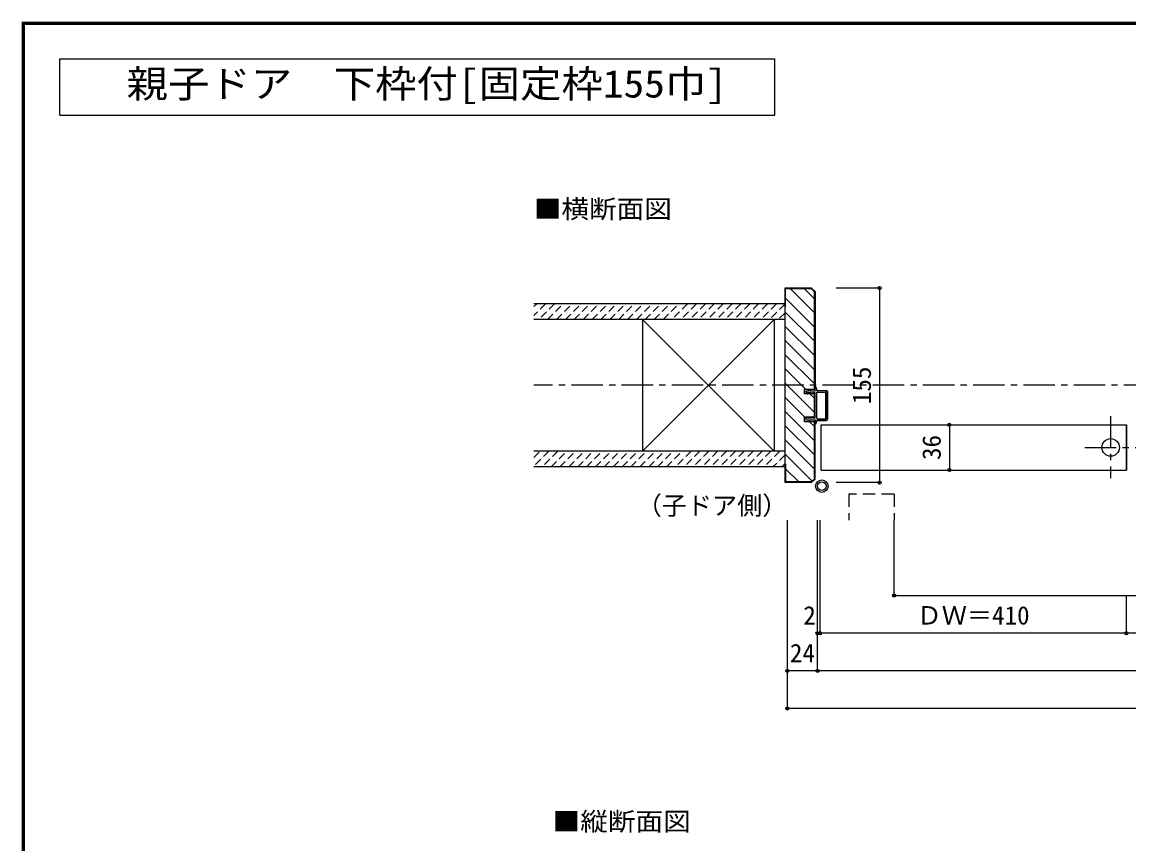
# Model space of a CAD drawing. Units: millimetres at full size, sheet at 1:5; details may follow other scales. Extents: x -973 to 977, y -718 to 696.
# Drawn here: x -973 to -92, y 41 to 696 of the extents above; entities that cross this region are included whole.
import ezdxf
from ezdxf.enums import TextEntityAlignment as Align

# ---------------------------------------------------------------- set-up
doc = ezdxf.new("R2010")
doc.units = ezdxf.units.MM
doc.header["$LTSCALE"] = 5
doc.header["$PDMODE"] = 32
doc.header["$PDSIZE"] = 2.5
for name, pattern in [('CHAIN1', [8, 5, -1, 1, -1]), ('DASHED1', [1.8, 1.2, -0.6]), ('DASHED2', [3, 2, -1])]:
    doc.linetypes.add(name, pattern=pattern)
for name, color, linetype in [('0-0_補助線', 7, 'Continuous'), ('0-1_通り芯', 4, 'CHAIN1'), ('0-3_仕上げ', 7, 'Continuous'), ('0-4_枠', 3, 'Continuous'), ('0-6_扉', 6, 'Continuous'), ('0-A_文字', 7, 'Continuous'), ('0-B_寸法', 7, 'Continuous'), ('0-C_ハッチ', 4, 'DASHED1'), ('F-1_枠', 6, 'Continuous')]:
    doc.layers.add(name, color=color, linetype=linetype)
doc.styles.add('ＭＳ ゴシック', font='')
doc.styles.get('ＭＳ ゴシック').set_extended_font_data('MS Gothic')

# ---------------------------------------------------------------- blocks, each defined once
blk = doc.blocks.new('01')
at = {"layer": '0-0_補助線'}
for p, q in [((-14.5, 0.346), (-14.5, -0.449)), ((-14.3, 0.346), (-14.3, -0.449)), ((-12.045, -0.049), (-14.178, 0.444)), ((-12, 0.146), (-14.133, 0.639)), ((-11.475, 5.146), (-12.298, 4.504)), ((-12.175, 4.146), (-11.475, 4.146)), ((-12.045, -0.049), (-11.993, 0.145)), ((-11.475, 0.146), (-12, 0.146)), ((-11.475, 7.146), (-11.475, 5.146)), ((-11.475, 4.146), (-11.475, 0.146)), ((-10.68, 7.55), (-9.257, 6.508)), ((-9.375, 6.146), (-10.075, 6.146)), ((-10.075, 3.146), (-10.075, 6.146)), ((-10.075, 3.146), (-9.252, 2.504)), ((-9.375, 2.146), (-10.075, 2.146)), ((-10.075, 0.146), (-10.075, 2.146)), ((-10.075, 0.146), (10.075, 0.146)), ((10.075, 3.146), (9.252, 2.504)), ((10.68, 7.55), (9.257, 6.508)), ((9.375, 6.146), (10.075, 6.146)), ((9.375, 2.146), (10.075, 2.146)), ((10.075, 3.146), (10.075, 6.146)), ((10.075, 0.146), (10.075, 2.146)), ((11.475, 7.146), (11.475, 5.146)), ((11.475, 5.146), (12.298, 4.504)), ((12.175, 4.146), (11.475, 4.146)), ((11.475, 4.146), (11.475, 0.146)), ((11.475, 0.146), (12, 0.146)), ((12.045, -0.049), (11.993, 0.145)), ((12, 0.146), (14.133, 0.639)), ((12.045, -0.049), (14.178, 0.444)), ((14.3, 0.346), (14.3, -0.449)), ((14.5, 0.346), (14.5, -0.449)), ((-14.265, -0.741), (-12.235, -1.196)), ((-14.222, -0.546), (-12.191, -1.001)), ((-12, -1.488), (-12, -8.854)), ((-11.8, -1.488), (-11.8, -8.854)), ((-10.6, -1.554), (-10.6, -8.154)), ((-10.3, -1.254), (10.3, -1.254)), ((-10.3, -8.454), (10.3, -8.454)), ((10.6, -1.554), (10.6, -8.154)), ((11.8, -1.488), (11.8, -8.854)), ((12, -1.488), (12, -8.854)), ((14.222, -0.546), (12.191, -1.001)), ((14.265, -0.741), (12.235, -1.196)), ((-11, -9.654), (11, -9.654)), ((11, -9.854), (-11, -9.854))]:
    blk.add_line(p, q, dxfattribs=at)
for centre, radius, start, end in [((-14.2, 0.346), 0.3, 77.00048, 180), ((-14.2, 0.346), 0.1, 77.00048, 180), ((-12.175, 4.346), 0.2, 127.96957, 270), ((-10.975, 7.146), 0.5, 53.78053, 180), ((-9.375, 6.346), 0.2, 270, 53.78053), ((-9.375, 2.346), 0.2, 270, 52.03043), ((9.375, 6.346), 0.2, 126.21947, 270), ((9.375, 2.346), 0.2, 127.96957, 270), ((10.975, 7.146), 0.5, 0, 126.21947), ((12.175, 4.346), 0.2, 270, 52.03043), ((14.2, 0.346), 0.3, 0, 102.99952), ((14.2, 0.346), 0.1, 0, 102.99952), ((-14.2, -0.449), 0.3, 180, 257.3929), ((-14.2, -0.449), 0.1, 180, 257.3929), ((-12.3, -1.488), 0.3, 0, 76.0718), ((-12.3, -1.488), 0.5, 0, 76.0718), ((-10.3, -1.554), 0.3, 90, 180), ((-10.3, -8.154), 0.3, 180, 270), ((10.3, -1.554), 0.3, 0, 90), ((10.3, -8.154), 0.3, 270, 0), ((12.3, -1.488), 0.5, 103.9282, 180), ((12.3, -1.488), 0.3, 103.9282, 180), ((14.2, -0.449), 0.1, 282.6071, 0), ((14.2, -0.449), 0.3, 282.6071, 0), ((-11, -8.854), 1, 180, 270), ((-11, -8.854), 0.8, 180, 270), ((11, -8.854), 1, 270, 0), ((11, -8.854), 0.8, 270, 0)]:
    blk.add_arc(centre, radius, start, end, dxfattribs=at)

msp = doc.modelspace()

# ---------------------------------------------------------------- linework, layer by layer
at = {"layer": '0-0_補助線'}
for radius in [5, 3.5]:
    msp.add_circle((-336.383, 326.172), radius, dxfattribs=at)
at = {"layer": '0-1_通り芯'}
msp.add_line((569.153, 406.5), (-565.847, 406.5), dxfattribs=at)
at = {"layer": '0-1_通り芯', "color": 7}
for p, q in [((-106.384, 381.796), (-106.384, 332.563)), ((-126.919, 357), (-85.133, 357))]:
    msp.add_line(p, q, dxfattribs=at)
at = {"layer": '0-1_通り芯', "color": 7, "linetype": 'Continuous'}
msp.add_circle((-106.384, 357), 7, dxfattribs=at)
at = {"layer": '0-3_仕上げ', "color": 2}
for p, q in [((-365.847, 471.5), (-565.847, 471.5)), ((-365.847, 459), (-565.847, 459)), ((-365.847, 354), (-565.847, 354)), ((-365.847, 341.5), (-565.847, 341.5))]:
    msp.add_line(p, q, dxfattribs=at)
at = {"layer": '0-3_仕上げ', "color": 3}
for p, q in [((-479.347, 459), (-479.347, 354)), ((-374.347, 459), (-374.347, 354))]:
    msp.add_line(p, q, dxfattribs=at)
at = {"layer": '0-3_仕上げ'}
for p, q in [((-374.347, 354), (-479.347, 459)), ((-479.347, 354), (-374.347, 459))]:
    msp.add_line(p, q, dxfattribs=at)
at = {"layer": '0-4_枠'}
for p, q in [((-365.847, 484), (-365.847, 329)), ((-344.675, 484), (-365.847, 484)), ((-344.883, 483.5), (-342.347, 480.964)), ((-344.675, 484), (-341.847, 481.172)), ((-342.347, 403.5), (-342.347, 480.964)), ((-341.847, 481.172), (-341.847, 403.5)), ((-365.347, 469), (-365.847, 469)), ((-341.847, 399.8), (-350.347, 399.8)), ((-342.347, 381.2), (-342.347, 399.8)), ((-341.847, 381.2), (-341.847, 399.8)), ((-350.347, 377.5), (-350.347, 381.2)), ((-341.847, 381.2), (-350.347, 381.2)), ((-341.847, 377.5), (-350.347, 377.5)), ((-342.347, 332.036), (-342.347, 377.5)), ((-341.847, 331.828), (-341.847, 377.5)), ((-365.347, 344), (-365.847, 344)), ((-365.347, 344), (-365.347, 329.5)), ((-344.675, 329), (-365.847, 329)), ((-344.882, 329.5), (-365.347, 329.5)), ((-344.882, 329.5), (-342.347, 332.036)), ((-344.675, 329), (-341.847, 331.828))]:
    msp.add_line(p, q, dxfattribs=at)
for points in [[(-365.347, 469), (-365.347, 483.5), (-344.883, 483.5)], [(-350.347, 399.8), (-350.347, 403.5), (-341.847, 403.5)]]:
    msp.add_lwpolyline(points, dxfattribs=at)
at = {"layer": '0-6_扉'}
for p, q in [((-336.847, 339), (-336.847, 375)), ((-336.847, 375), (-93.884, 375)), ((-93.884, 339), (-93.884, 375)), ((-93.884, 375), (-93.884, 339)), ((-336.847, 339), (-93.884, 339))]:
    msp.add_line(p, q, dxfattribs=at)
at = {"layer": '0-6_扉', "linetype": 'DASHED2'}
msp.add_line((-278.852, 319.724), (-278.852, 299), dxfattribs=at)
msp.add_lwpolyline([(-278.852, 319.724), (-314.852, 319.724), (-314.852, 299)], dxfattribs=at)
at = {"layer": '0-A_文字', "color": 3}
for p, q in [((-373.753, 621.667), (-373.753, 666.667)), ((-943.333, 621.667), (-373.753, 621.667))]:
    msp.add_line(p, q, dxfattribs=at)
msp.add_lwpolyline([(-943.333, 621.667), (-943.333, 666.667), (-373.753, 666.667)], dxfattribs=at)
at = {"layer": '0-B_寸法', "color": 4}
for p, q in [((-290.425, 484), (-324.947, 484)), ((-234.837, 375), (-234.837, 339)), ((-363.847, 149), (-363.847, 299)), ((-339.847, 179), (-339.847, 299)), ((-337.847, 209), (-337.847, 299)), ((-278.852, 239), (-278.852, 299)), ((-278.852, 239), (285.158, 239)), ((-93.884, 209), (-93.884, 239)), ((345.153, 209), (-339.847, 209)), ((369.153, 179), (-363.847, 179)), ((369.153, 149), (-363.847, 149))]:
    msp.add_line(p, q, dxfattribs=at)
msp.add_lwpolyline([(-290.425, 484), (-290.425, 329), (-324.947, 329)], dxfattribs=at)
at = {"layer": '0-B_寸法'}
for p in [(-290.425, 484), (-234.837, 375), (-234.837, 339), (-290.425, 329), (-278.852, 239), (-339.847, 209), (-337.847, 209), (-93.884, 209), (-363.847, 179), (-339.847, 179), (-363.847, 149)]:
    msp.add_point(p, dxfattribs=at)
at = {"layer": '0-C_ハッチ', "linetype": 'Continuous'}
for p, q in [((-361.68, 483.5), (-342.347, 464.166)), ((-350.367, 483.5), (-342.347, 475.48)), ((-365.347, 475.853), (-342.347, 452.853)), ((-365.847, 465.039), (-342.347, 441.539)), ((-365.847, 453.726), (-342.347, 430.225)), ((-365.847, 442.412), (-342.347, 418.912)), ((-365.847, 431.098), (-342.347, 407.598)), ((-365.847, 419.784), (-349.563, 403.5)), ((-365.847, 408.47), (-342.347, 384.97)), ((-365.847, 397.157), (-349.89, 381.2)), ((-345.863, 399.8), (-342.347, 396.284)), ((-365.847, 385.843), (-342.347, 362.343)), ((-365.847, 374.529), (-342.347, 351.029)), ((-346.19, 377.5), (-342.347, 373.657)), ((-365.847, 363.216), (-342.347, 339.716)), ((-365.847, 351.902), (-344.164, 330.219)), ((-365.347, 340.088), (-354.759, 329.5))]:
    msp.add_line(p, q, dxfattribs=at)
at = {"layer": '0-C_ハッチ'}
for p, q in [((-565.847, 469.168), (-563.515, 471.5)), ((-556.444, 471.5), (-565.847, 462.097)), ((-549.373, 471.5), (-561.873, 459)), ((-554.802, 459), (-542.302, 471.5)), ((-547.731, 459), (-535.231, 471.5)), ((-540.66, 459), (-528.16, 471.5)), ((-533.589, 459), (-521.089, 471.5)), ((-526.518, 459), (-514.018, 471.5)), ((-519.447, 459), (-506.947, 471.5)), ((-512.376, 459), (-499.876, 471.5)), ((-505.305, 459), (-492.805, 471.5)), ((-498.234, 459), (-485.734, 471.5)), ((-491.162, 459), (-478.662, 471.5)), ((-484.091, 459), (-471.591, 471.5)), ((-477.02, 459), (-464.52, 471.5)), ((-469.949, 459), (-457.449, 471.5)), ((-462.878, 459), (-450.378, 471.5)), ((-443.307, 471.5), (-455.807, 459)), ((-436.236, 471.5), (-448.736, 459)), ((-429.165, 471.5), (-441.665, 459)), ((-422.094, 471.5), (-434.594, 459)), ((-415.023, 471.5), (-427.523, 459)), ((-407.952, 471.5), (-420.452, 459)), ((-400.881, 471.5), (-413.381, 459)), ((-393.81, 471.5), (-406.31, 459)), ((-386.739, 471.5), (-399.239, 459)), ((-379.668, 471.5), (-392.168, 459)), ((-372.596, 471.5), (-385.096, 459)), ((-365.847, 471.178), (-378.025, 459)), ((-365.847, 464.107), (-370.954, 459)), ((-565.847, 348.96), (-560.807, 354)), ((-553.736, 354), (-565.847, 341.889)), ((-546.665, 354), (-559.165, 341.5)), ((-552.094, 341.5), (-539.594, 354)), ((-545.023, 341.5), (-532.523, 354)), ((-537.952, 341.5), (-525.452, 354)), ((-530.881, 341.5), (-518.381, 354)), ((-523.81, 341.5), (-511.31, 354)), ((-516.739, 341.5), (-504.239, 354)), ((-509.668, 341.5), (-497.168, 354)), ((-502.596, 341.5), (-490.096, 354)), ((-495.525, 341.5), (-483.025, 354)), ((-488.454, 341.5), (-475.954, 354)), ((-481.383, 341.5), (-468.883, 354)), ((-474.312, 341.5), (-461.812, 354)), ((-467.241, 341.5), (-454.741, 354)), ((-460.17, 341.5), (-447.67, 354)), ((-440.599, 354), (-453.099, 341.5)), ((-433.528, 354), (-446.028, 341.5)), ((-426.457, 354), (-438.957, 341.5)), ((-419.386, 354), (-431.886, 341.5)), ((-412.315, 354), (-424.815, 341.5)), ((-405.244, 354), (-417.744, 341.5)), ((-398.173, 354), (-410.673, 341.5)), ((-391.101, 354), (-403.601, 341.5)), ((-384.03, 354), (-396.53, 341.5)), ((-376.959, 354), (-389.459, 341.5)), ((-369.888, 354), (-382.388, 341.5)), ((-365.847, 350.97), (-375.317, 341.5)), ((-365.847, 343.899), (-368.246, 341.5))]:
    msp.add_line(p, q, dxfattribs=at)
at = {"layer": 'F-1_枠'}
for p, q in [((-973.347, 695.833), (-973.347, -700.833)), ((-973.347, 695.833), (976.653, 695.833)), ((-973.347, 695), (976.653, 695)), ((-973.347, 694.167), (976.653, 694.167)), ((-972.514, 695.833), (-972.514, -700.833)), ((-971.68, 695.833), (-971.68, -700.833))]:
    msp.add_line(p, q, dxfattribs=at)

# ---------------------------------------------------------------- block references
at = {"layer": '0-0_補助線', "rotation": 90}
msp.add_blockref('01', (-341.701, 390.5), dxfattribs=at)

# ---------------------------------------------------------------- texts
at = {"layer": '0-A_文字', "color": 3, "style": 'ＭＳ ゴシック', "width": 1.1}
msp.add_text('親子ドア\u3000下枠付[固定枠155巾]', height=21.99, dxfattribs=at).set_placement((-890.208, 629.167), align=Align.BOTTOM_LEFT)
at = {"layer": '0-A_文字', "style": 'ＭＳ ゴシック', "width": 1.1}
for s, p in [('■横断面図', (-565.847, 535.24)), ('■縦断面図', (-550.847, 47.256))]:
    msp.add_text(s, height=14.66, dxfattribs=at).set_placement(p, align=Align.BOTTOM_LEFT)
at = {"layer": '0-A_文字', "style": 'ＭＳ ゴシック'}
msp.add_text('（子ドア側）', height=14.66, dxfattribs=at).set_placement((-483.847, 299), align=Align.BOTTOM_LEFT)
at = {"layer": '0-B_寸法', "style": 'ＭＳ ゴシック'}
for s, p in [('155', (-292.925, 391.5)), ('36', (-237.337, 347))]:
    msp.add_text(s, height=14.66, rotation=90, dxfattribs=at).set_placement(p, align=Align.BOTTOM_LEFT)
for s, p in [('2', (-351.169, 211.5)), ('ＤＷ＝410', (-260.865, 211.5)), ('24', (-361.847, 181.5))]:
    msp.add_text(s, height=14.66, dxfattribs=at).set_placement(p, align=Align.BOTTOM_LEFT)

doc.saveas('drawing.dxf')
